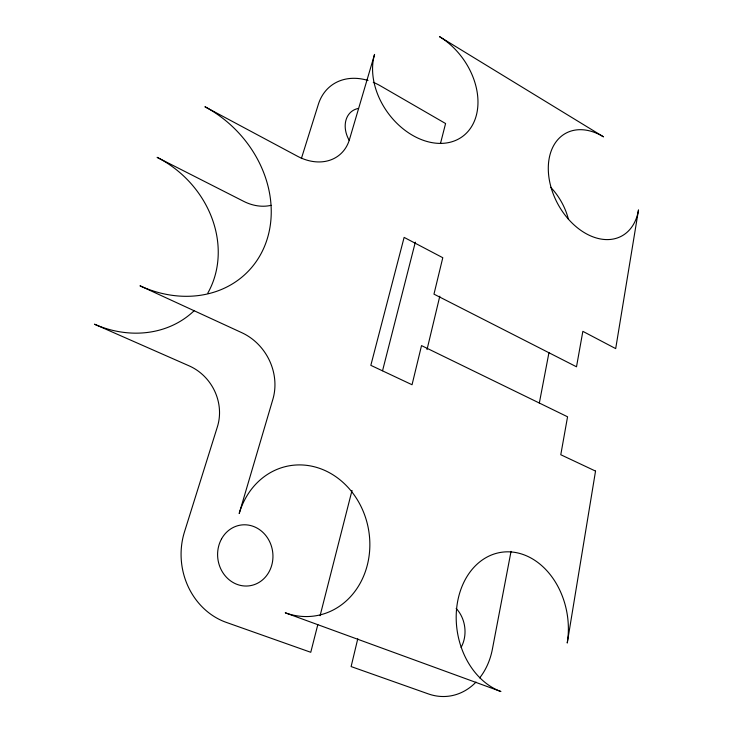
<?xml version="1.0" encoding="UTF-8"?>
<svg xmlns="http://www.w3.org/2000/svg" width="733" height="733" viewBox="0 0 733 733"><rect width="100%" height="100%" fill="white"/><g stroke="black" fill="none" stroke-linecap="round" stroke-linejoin="round"><path stroke-width="1.1" d="M511.038 551.39L492.393 649.154A65.814 53.097 82.7 0 1 479.675 677.897M539.332 403.068L548.98 352.509M357.777 638.764L351.116 666.572L428.319 693.894A65.814 53.097 82.7 0 0 476.019 682.093M427.018 349.586L439.8 296.205M317.829 624.571L310.765 652.288L226.268 622.381A69.562 62.653 82.2 0 1 184.469 531.929L217.399 426.78A48.323 44.53 58.9 0 0 189.105 365.849L94.484 324.206A100.76 87.749 41.6 0 0 194.108 310.755M320.092 615.702L352.023 490.441M382.553 370.724L415.336 242.137M440.487 143.485L445.582 123.529L380.729 86.018A58.457 44.887 53.3 0 0 373.271 82.334M301.364 158.594L318.342 104.379A58.457 44.887 53.3 0 1 368.03 80.465M207.86 292.989A100.76 87.749 41.6 0 0 157.109 157.348L243.686 201.346A44.328 36.027 49 0 0 271.109 205.322M349.247 140.424A25.783 19.791 53.3 0 1 358.4 108.429M550.703 187.309A54.462 39.949 61.3 0 1 568.368 219.085M456.155 608.454A29.027 23.41 82.7 0 1 461.094 647.386M595.535 471.09L567.241 643.033A71.669 55.626 80.8 0 0 523.591 554.67A71.669 55.626 80.8 0 0 457.346 603.103A71.669 55.626 80.8 0 0 500.914 691.531L285.256 612.797A76.159 66.621 78.9 0 0 367.196 565.555A76.159 66.621 78.9 0 0 322.648 469.514A76.159 66.621 78.9 0 0 239.196 513.512L272.878 399.283A52.932 47.288 59.6 0 0 241.835 332.709L139.976 285.797A110.124 92.917 44.3 0 0 265.932 242.751A110.124 92.917 44.3 0 0 204.919 106.734L297.451 156.23A48.131 37.557 50.3 0 0 349.476 139.49L374.572 54.398A63.13 46.28 54 0 0 410.929 134.359A63.13 46.28 54 0 0 475.992 116.574A63.13 46.28 54 0 0 439.525 36.65L603.516 136.842A58.512 40.81 61.4 0 0 549.228 158.126A58.512 40.81 61.4 0 0 585.154 233.121A58.512 40.81 61.4 0 0 638.516 209.913L615.693 348.606L582.845 331.343L576.505 366.793L433.973 294.144L442.787 257.714L404.121 237.391L370.834 365.346L412.047 384.743L421.521 345.609L567.562 416.793L560.782 454.735L595.535 471.09M221.531 538.929A30.676 27.616 82.1 0 0 244.813 586.006A30.676 27.616 82.1 0 0 269.469 541.311A30.676 27.616 82.1 0 0 221.531 538.929"/></g></svg>
